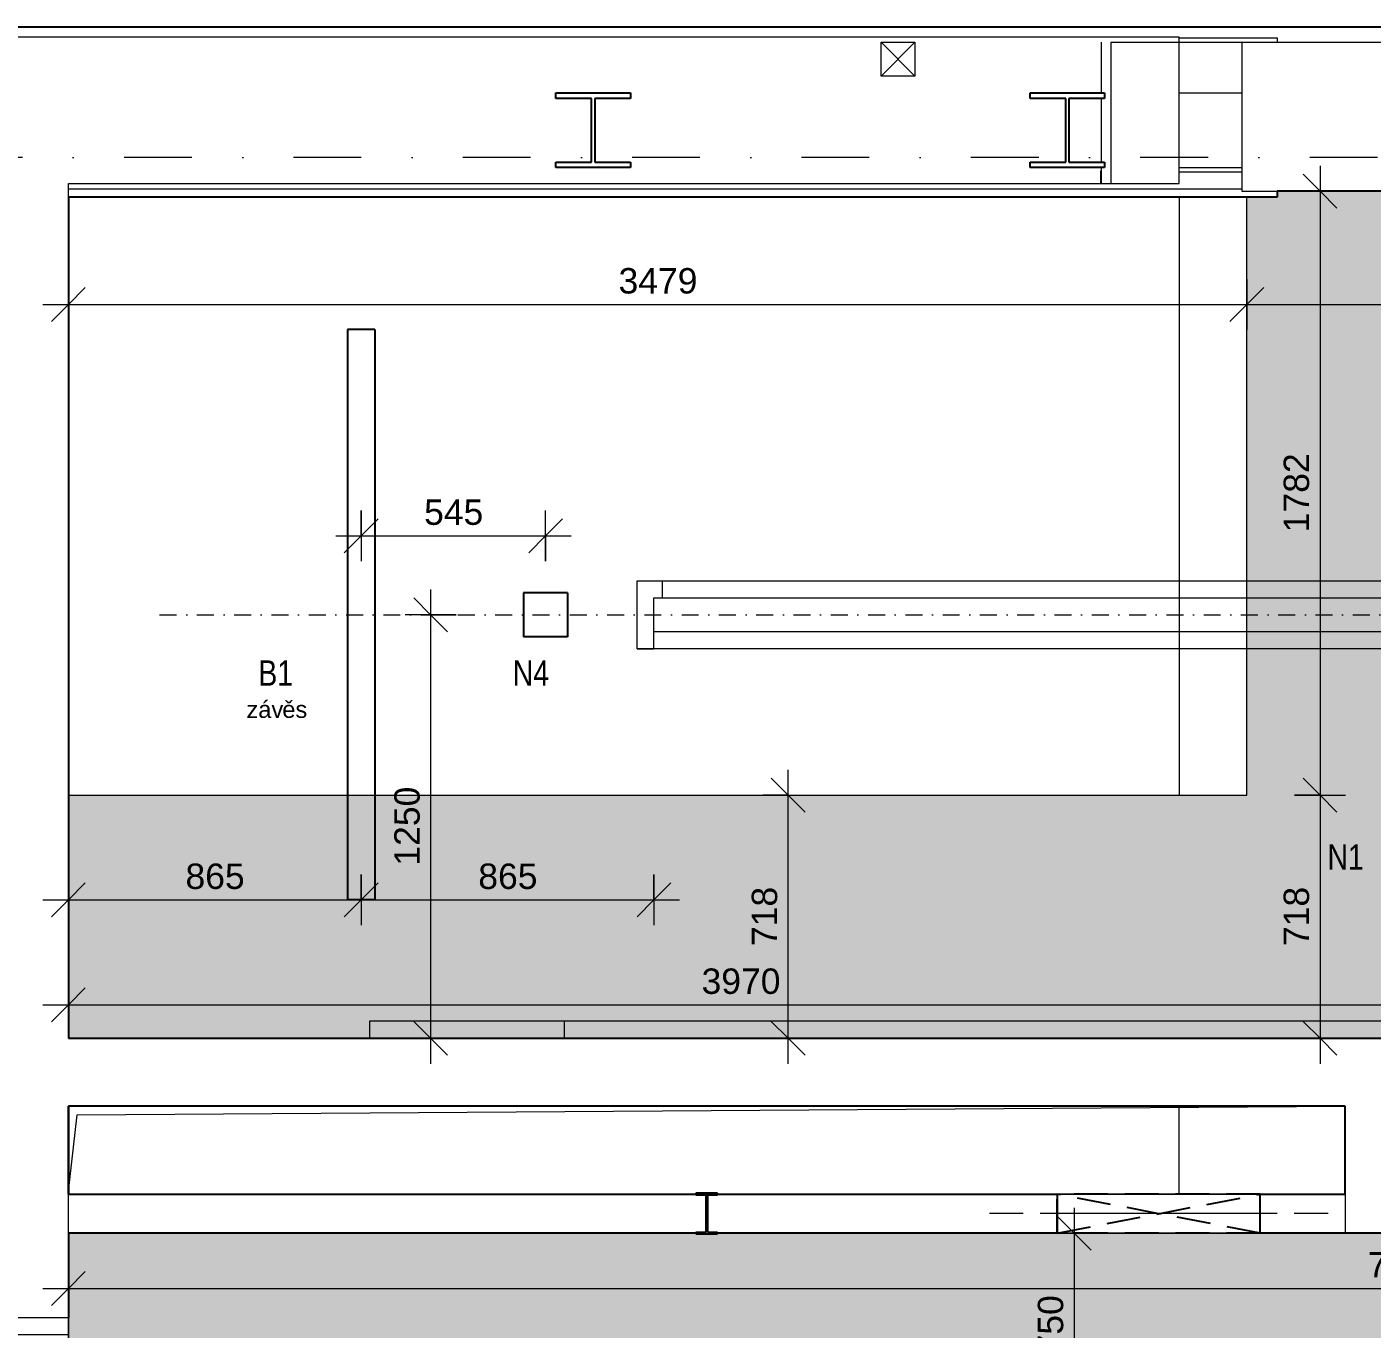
# Model space of a CAD drawing. Header units: millimetres. Extents: x -2236 to 45464, y -3604 to 14792.
# Drawn here: x 10818 to 14790, y 8192 to 12035 of the extents above; entities that cross this region are included whole.
import ezdxf

# ---------------------------------------------------------------- set-up
doc = ezdxf.new("R2010")
doc.units = ezdxf.units.MM
for name, pattern in [('ABMV_DashDot_2_2mm-S0_6mm', [110, 50, -30, 0, -30]), ('HA_Dash_3mm-S1mm', [150, 100, -50]), ('HA_DashDot_10mm-S3mm', [500, 200, -150, 0, -150]), ('HA_DashDot_2_2mm-S0_6mm', [110, 50, -30, 0, -30])]:
    doc.linetypes.add(name, pattern=pattern)
for name, color, linetype, lineweight in [('-UNDERLAY_A-FLOR-HRAL-OTLN', 9, 'Continuous', 9), ('-UNDERLAY_A-GENM-____-HDLN', 9, 'HA_Dash_3mm-S1mm', 9), ('-UNDERLAY_A-GENM-____-OTLN', 9, 'Continuous', 9), ('-UNDERLAY_E-LITE-EQPM-OTLN', 9, 'Continuous', 9), ('A-____-____-DIMS', 9, 'Continuous', 5), ('A-____-____-DIMS-50', 9, 'Continuous', 5), ('A-CLNG-____-OTLN', 9, 'Continuous', 9), ('A-CLNG-____-PATT', 9, 'Continuous', 9), ('A-DETL-____-OTLN', 9, 'Continuous', 25), ('A-DETL-GENF-OTLN', 9, 'Continuous', 9), ('A-DOOR-____-MCUT', 9, 'HA_DashDot_2_2mm-S0_6mm', 9), ('A-DOOR-____-OTLN', 9, 'Continuous', 9), ('A-DOOR-FRAM-OTLN', 9, 'Continuous', 9), ('A-FLOR-____-OTLN', 9, 'Continuous', 9), ('A-GENM-____-HDLN', 9, 'HA_Dash_3mm-S1mm', 9), ('A-GENM-____-MCUT', 9, 'Continuous', 25), ('A-GENM-____-OTLN', 9, 'Continuous', 9), ('A-ROOF-____-OTLN', 9, 'Continuous', 9), ('A-WALL-____-MCUT', 9, 'Continuous', 9), ('A-WALL-____-OTLN', 9, 'Continuous', 9), ('E-LITE-EQPM-IDEN', 9, 'Continuous', 9), ('E-LITE-EQPM-OTLN', 9, 'Continuous', 9), ('G-____-____-TEXT', 9, 'Continuous', 5), ('I-WALL-____-MCUT', 9, 'Continuous', 25), ('I-WALL-____-OTLN', 9, 'Continuous', 9), ('M-HVAC-DUCT-OTLN', 9, 'Continuous', 9), ('S-COLS-____-MCUT', 9, 'Continuous', 25), ('S-COLS-____-OTLN', 9, 'Continuous', 9), ('S-GRID-____-OTLN', 9, 'Continuous', 5)]:
    doc.layers.add(name, color=color, linetype=linetype, lineweight=lineweight)
doc.styles.add('Arial_1', font='arial.ttf', dxfattribs={"height": 75})
doc.styles.add('Arial_2', font='arial.ttf', dxfattribs={"width": 0.8, "height": 75})
doc.styles.add('Arial_3', font='arial.ttf', dxfattribs={"height": 50})
doc.dimstyles.new('Inner_Dimensions', dxfattribs={"dimscale": 304.8, "dimtxt": 76.519455, "dimasz": 0.328084, "dimexe": 0.246063, "dimexo": 0.0625, "dimgap": 0.032808, "dimtad": 1, "dimdec": 0, "dimzin": 0, "dimdsep": 46, "dimtxsty": 'Arial_1', "dimblk1": 'OBLIQUE', "dimblk2": 'OBLIQUE', "dimsah": 1, "dimcen": 0.09, "dimdle": 0.246063, "dimazin": 0, "dimtfac": 1, "dimtdec": 4, "dimtix": 1, "dimtmove": 2, "dimatfit": 3, "dimfxl": 0.246063, "dimfxlon": 1, "dimtvp": 1, "dimtolj": 1, "dimtzin": 0, "dimlwd": 9, "dimlwe": 9, "dimarcsym": 2})
doc.dimstyles.new('Inner_Dimensions_1', dxfattribs={"dimscale": 304.8, "dimtxt": 76.519455, "dimasz": 0.328084, "dimexe": 0.246063, "dimexo": 0.0625, "dimgap": 0.032808, "dimtad": 1, "dimdec": 0, "dimzin": 0, "dimdsep": 46, "dimtxsty": 'Arial_1', "dimblk1": 'OBLIQUE', "dimblk2": 'OBLIQUE', "dimsah": 1, "dimcen": 0.09, "dimdle": 0.246063, "dimazin": 0, "dimtfac": 1, "dimtdec": 4, "dimtix": 1, "dimtmove": 0, "dimatfit": 3, "dimfxl": 0.246063, "dimfxlon": 1, "dimtvp": 1, "dimtolj": 1, "dimtzin": 0, "dimlwd": 9, "dimlwe": 9, "dimarcsym": 2})

# ---------------------------------------------------------------- blocks, each defined once
blk = doc.blocks.new('BD Libus_IFC_ifc-1-DSP_3NP-A')
at = {"layer": 'A-GENM-____-MCUT', "color": 7}
for p, q in [((12380.1, 11824), (12380.1, 11840)), ((12380.1, 11840), (12600.1, 11840)), ((12600.1, 11840), (12600.1, 11824)), ((13780.1, 11824), (13780.1, 11840)), ((13780.1, 11840), (14000.1, 11840)), ((14000.1, 11840), (14000.1, 11824)), ((12485.3, 11824), (12380.1, 11824)), ((12485.3, 11636), (12485.3, 11824)), ((12600.1, 11824), (12494.8, 11824)), ((12494.8, 11824), (12494.8, 11636)), ((13885.3, 11824), (13780.1, 11824)), ((13885.3, 11636), (13885.3, 11824)), ((14000.1, 11824), (13894.8, 11824)), ((13894.8, 11824), (13894.8, 11636)), ((12380.1, 11620), (12380.1, 11636)), ((12380.1, 11636), (12485.3, 11636)), ((12600.1, 11620), (12380.1, 11620)), ((12494.8, 11636), (12600.1, 11636)), ((12600.1, 11636), (12600.1, 11620)), ((13780.1, 11620), (13780.1, 11636)), ((13780.1, 11636), (13885.3, 11636)), ((14000.1, 11620), (13780.1, 11620)), ((13894.8, 11636), (14000.1, 11636)), ((14000.1, 11636), (14000.1, 11620))]:
    blk.add_line(p, q, dxfattribs=at)
blk = doc.blocks.new('Top Rail Type - Top Rail_Internal_-1382153-DSP_3NP-A')
at = {"layer": '-UNDERLAY_A-FLOR-HRAL-OTLN'}
for p, q in [((14960.4, 11550), (14910.4, 11550)), ((14910.4, 11550), (14910.4, 10324.6)), ((14960.4, 11550), (14960.4, 10324.6)), ((12619.6, 10400.4), (12694.6, 10400.4)), ((12619.6, 10275.4), (12619.6, 10400.4)), ((12694.6, 10350.4), (12694.6, 10400.4)), ((12694.6, 10400.4), (14910, 10400.4)), ((14910, 10350.4), (14910, 10400.4)), ((12669.6, 10350.4), (12694.6, 10350.4)), ((12669.6, 10275.4), (12669.6, 10350.4)), ((12694.6, 10350.4), (14910, 10350.4)), ((14910.4, 10324.6), (14910.4, 10249.6)), ((14960.4, 10324.6), (14960.4, 10199.6)), ((12619.6, 10199.6), (12619.6, 10275.4)), ((12669.6, 10199.6), (12669.6, 10275.4)), ((14885.4, 10249.6), (12669.6, 10249.6)), ((14885.4, 10249.6), (14885.4, 10199.6)), ((14910.4, 10249.6), (14885.4, 10249.6)), ((12619.6, 10199.6), (12669.6, 10199.6)), ((12669.6, 10199.6), (12619.6, 10199.6)), ((14885.4, 10199.6), (12669.6, 10199.6)), ((14960.4, 10199.6), (14885.4, 10199.6))]:
    blk.add_line(p, q, dxfattribs=at)
blk = doc.blocks.new('HA_LF_N4 - svitidlo 130x130-1943275-DSP_3NP-A')
at = {"layer": '-UNDERLAY_E-LITE-EQPM-OTLN', "color": 41, "lineweight": 25}
for p, q in [((65, 65), (-65, 65)), ((-65, 65), (-65, -65)), ((65, 65), (65, -65)), ((65, -65), (-65, -65))]:
    blk.add_line(p, q, dxfattribs=at)
blk = doc.blocks.new('HA_GM_Opening_Rectangle_WallBased - Default-2177219-DSP_3NP-A')
at = {"layer": 'A-GENM-____-MCUT', "linetype": 'HA_Dash_3mm-S1mm'}
for p, q in [((425, 57.5), (-175, -57.5)), ((-175, 57.5), (425, -57.5)), ((-175, 57.5), (-175, -57.5)), ((-175, 57.5), (425, 57.5)), ((425, 57.5), (425, -57.5)), ((-175, -57.5), (425, -57.5))]:
    blk.add_line(p, q, dxfattribs=at)
blk = doc.blocks.new('TB_Porotherm KP11_5_1000mm - TB_Porotherm KP11_5_1000mm-1965691-DSP_3NP-A')
at = {"layer": '-UNDERLAY_A-GENM-____-HDLN'}
for p, q in [((-500, 57.5), (500, 57.5)), ((-500, 0), (500, 0)), ((500, -57.5), (-500, -57.5))]:
    blk.add_line(p, q, dxfattribs=at)
blk = doc.blocks.new('Top Rail Type - Top Rail_Internal_-2185086-DSP_3NP-A')
at = {"layer": '-UNDERLAY_A-FLOR-HRAL-OTLN'}
for p, q in [((11830, 9100.4), (11830, 9050.4)), ((12404.3, 9100.4), (11830, 9100.4)), ((12404.3, 9100.4), (12404.3, 9050.4)), ((14910, 9100.4), (12404.3, 9100.4)), ((14910, 9050.4), (14910, 9100.4)), ((12404.3, 9050.4), (11830, 9050.4)), ((14910, 9050.4), (12404.3, 9050.4))]:
    blk.add_line(p, q, dxfattribs=at)
blk = doc.blocks.new('HA_DR_Single_Swing_Solid - In_BJ_900x2100_Vstupni-2215769-DSP_3NP-A')
at = {"layer": 'A-DOOR-____-MCUT'}
for p, q in [((-450, 125), (450, 125)), ((-450, -125), (450, -125))]:
    blk.add_line(p, q, dxfattribs=at)
at = {"layer": 'A-DOOR-____-OTLN'}
for p, q in [((-500, 125), (500, 125)), ((-500, -125), (500, -125))]:
    blk.add_line(p, q, dxfattribs=at)
at = {"layer": 'A-DOOR-____-OTLN', "lineweight": 5}
blk.add_line((450, -1025), (450, -125), dxfattribs=at)
blk.add_arc((450, -125), 900, 180, 270, dxfattribs=at)
at = {"layer": 'A-DOOR-FRAM-OTLN'}
for p, q in [((-450, 125), (-500, 125)), ((-500, 125), (-500, -125)), ((450, 125), (-450, 125)), ((-450, 125), (-450, -125)), ((450, -125), (450, 125)), ((450, 125), (500, 125)), ((500, 125), (500, -125)), ((-500, -125), (-450, -125)), ((-450, -125), (450, -125)), ((500, -125), (450, -125))]:
    blk.add_line(p, q, dxfattribs=at)
blk = doc.blocks.new('HA_GM_Shaft_Rectangle - Default-2065159-DSP_3NP-A')
at = {"layer": 'A-DETL-GENF-OTLN'}
for p, q in [((26, -26), (3770.3, 0)), ((0, -260), (26, -26))]:
    blk.add_line(p, q, dxfattribs=at)
at = {"layer": 'A-GENM-____-OTLN'}
for p, q in [((0, -260), (0, 0)), ((0, 0), (3770.3, 0)), ((3770.3, 0), (3770.3, -260)), ((3770.3, -260), (0, -260))]:
    blk.add_line(p, q, dxfattribs=at)
blk = doc.blocks.new('HA_LF_GenericSymbol_Linear - svitidlo 1683x80-1866155-DSP_3NP-A')
at = {"layer": 'E-LITE-EQPM-OTLN', "color": 11, "lineweight": 25}
for p, q in [((40, 841.5), (-40, 841.5)), ((-40, 841.5), (-40, -841.5)), ((40, 841.5), (40, -841.5)), ((40, -841.5), (-40, -841.5))]:
    blk.add_line(p, q, dxfattribs=at)
blk = doc.blocks.new('HA_sCO_I_Parallel - IPE 120-1930097-DSP_3NP-A')
at = {"layer": 'S-COLS-____-MCUT'}
for p, q in [((32, 60), (-32, 60)), ((-32, 60), (-32, 55.6)), ((-32, 55.6), (-3.15, 55.6)), ((-3.15, 55.6), (-3.15, -55.6)), ((3.15, 55.6), (32, 55.6)), ((3.15, -55.6), (3.15, 55.6)), ((32, 55.6), (32, 60)), ((-32, -55.6), (-32, -60)), ((-3.15, -55.6), (-32, -55.6)), ((-32, -60), (32, -60)), ((32, -55.6), (3.15, -55.6)), ((32, -60), (32, -55.6))]:
    blk.add_line(p, q, dxfattribs=at)
blk = doc.blocks.new('TB_Porotherm KP11_5_1000mm - TB_Porotherm KP11_5_1000mm-V6-DSP_3NP-A')
at = {"layer": 'A-GENM-____-HDLN'}
for p, q in [((-300, 57.5), (300, 57.5)), ((-300, 0), (300, 0)), ((300, -57.5), (-300, -57.5))]:
    blk.add_line(p, q, dxfattribs=at)
blk = doc.blocks.new('HA_GM_Opening_Rectangle_WallBased - Default-2177365-DSP_3NP-A')
at = {"layer": 'A-GENM-____-MCUT', "linetype": 'HA_Dash_3mm-S1mm'}
for p, q in [((425, 57.5), (-175, -57.5)), ((-175, 57.5), (425, -57.5)), ((-175, 57.5), (-175, -57.5)), ((-175, 57.5), (425, 57.5)), ((425, 57.5), (425, -57.5)), ((-175, -57.5), (425, -57.5))]:
    blk.add_line(p, q, dxfattribs=at)
blk = doc.blocks.new('HA_GM_Opening_Circle_WallBased - Default-2230000-DSP_3NP-A')
at = {"layer": 'A-GENM-____-MCUT', "linetype": 'HA_Dash_3mm-S1mm'}
for p, q in [((70, -330), (70, -330.7)), ((70.1, -330), (70, -330.7)), ((70, -330.7), (107.4, -330.7))]:
    blk.add_line(p, q, dxfattribs=at)
blk = doc.blocks.new('DIMBLOCK83-DSP_3NP-A')
at = {"layer": 'A-____-____-DIMS-50', "lineweight": 9}
for p, q in [((12010.1, 10375), (12010.1, 8975)), ((12010.1, 10300), (11960.1, 10350)), ((12085.1, 10300), (11935.1, 10300)), ((12010.1, 10300), (12060.1, 10250)), ((12010.1, 10300), (12085.1, 10300)), ((12010.1, 9050), (11960.1, 9100)), ((12085.1, 9050), (11935.1, 9050)), ((12010.1, 9050), (12060.1, 9000)), ((12010.1, 9050), (12085.1, 9050))]:
    blk.add_line(p, q, dxfattribs=at)
at = {"layer": 'A-____-____-DIMS-50', "color": 0, "lineweight": 9, "insert": (11902.8, 9559.6), "char_height": 75, "width": 276.883, "attachment_point": 1, "rotation": 90, "line_spacing_factor": 0.941778, "style": 'Arial_1'}
blk.add_mtext('1250', dxfattribs=at)
blk = doc.blocks.new('_Oblique')
at = {"color": 0, "linetype": 'ByBlock', "lineweight": -2}
blk.add_line((-0.5, -0.5), (0.5, 0.5), dxfattribs=at)
blk = doc.blocks.new('DIMBLOCK89-DSP_3NP-A')
at = {"layer": 'A-____-____-DIMS-50', "lineweight": 9}
for p, q in [((13910.3, 8550), (13910.3, 7725)), ((13910.3, 8475), (13860.3, 8525)), ((13985.3, 8475), (13835.3, 8475)), ((13910.3, 8475), (13960.3, 8425)), ((13910.3, 8475), (13985.3, 8475)), ((13910.3, 7725), (13860.3, 7775)), ((13835.3, 7725), (13985.3, 7725)), ((13910.3, 7725), (13835.3, 7725)), ((13910.3, 7725), (13960.3, 7675))]:
    blk.add_line(p, q, dxfattribs=at)
at = {"layer": 'A-____-____-DIMS-50', "color": 0, "lineweight": 9, "insert": (13802.9, 8117), "char_height": 75, "width": 207.662, "attachment_point": 1, "rotation": 90, "line_spacing_factor": 0.941778, "style": 'Arial_1'}
blk.add_mtext('750', dxfattribs=at)
blk = doc.blocks.new('DIMBLOCK93-DSP_3NP-A')
at = {"layer": 'A-____-____-DIMS-50', "lineweight": 9}
for p, q in [((10940.5, 9533.5), (10940.5, 9383.5)), ((10940.5, 9458.5), (10940.5, 9533.5)), ((11805, 9533.5), (11805, 9383.5)), ((11805, 9458.5), (11805, 9533.5)), ((10940.5, 9458.5), (10990.5, 9508.5)), ((11805, 9458.5), (11855, 9508.5)), ((10865.5, 9458.5), (11805, 9458.5)), ((10940.5, 9458.5), (10890.5, 9408.5)), ((11805, 9458.5), (11755, 9408.5))]:
    blk.add_line(p, q, dxfattribs=at)
at = {"layer": 'A-____-____-DIMS-50', "color": 0, "lineweight": 9, "insert": (11286.2, 9565.8), "char_height": 75, "width": 207.662, "attachment_point": 1, "line_spacing_factor": 0.941778, "style": 'Arial_1'}
blk.add_mtext('865', dxfattribs=at)
blk = doc.blocks.new('DIMBLOCK94-DSP_3NP-A')
at = {"layer": 'A-____-____-DIMS-50', "lineweight": 9}
for p, q in [((11805, 9533.5), (11805, 9383.5)), ((11805, 9458.5), (11805, 9533.5)), ((12669.6, 9533.5), (12669.6, 9383.5)), ((12669.6, 9458.5), (12669.6, 9533.5)), ((11805, 9458.5), (11855, 9508.5)), ((12669.6, 9458.5), (12719.6, 9508.5)), ((11805, 9458.5), (11755, 9408.5)), ((11805, 9458.5), (12744.6, 9458.5)), ((12669.6, 9458.5), (12619.6, 9408.5))]:
    blk.add_line(p, q, dxfattribs=at)
at = {"layer": 'A-____-____-DIMS-50', "color": 0, "lineweight": 9, "insert": (12150.8, 9565.8), "char_height": 75, "width": 207.662, "attachment_point": 1, "line_spacing_factor": 0.941778, "style": 'Arial_1'}
blk.add_mtext('865', dxfattribs=at)
blk = doc.blocks.new('DIMBLOCK136-DSP_3NP-A')
at = {"layer": 'A-____-____-DIMS-50', "lineweight": 9}
for p, q in [((10940.5, 8386.7), (10940.5, 8236.7)), ((10940.5, 8311.7), (10940.5, 8386.7)), ((18845, 8386.7), (18845, 8236.7)), ((18845, 8311.7), (18845, 8386.7)), ((10940.5, 8311.7), (10990.5, 8361.7)), ((18845, 8311.7), (18895, 8361.7)), ((10865.5, 8311.7), (18920, 8311.7)), ((10940.5, 8311.7), (10890.5, 8261.7)), ((18845, 8311.7), (18795, 8261.7))]:
    blk.add_line(p, q, dxfattribs=at)
at = {"layer": 'A-____-____-DIMS-50', "color": 0, "lineweight": 9, "insert": (14777.4, 8419.1), "char_height": 75, "width": 276.883, "attachment_point": 1, "line_spacing_factor": 0.941778, "style": 'Arial_1'}
blk.add_mtext('7905', dxfattribs=at)
blk = doc.blocks.new('DIMBLOCK139-DSP_3NP-A')
at = {"layer": 'A-____-____-DIMS-50', "lineweight": 9}
for p, q in [((10940.5, 11290.9), (10940.5, 11140.9)), ((10940.5, 11215.9), (10940.5, 11290.9)), ((14420, 11290.9), (14420, 11140.9)), ((14420, 11215.9), (14420, 11290.9)), ((10940.5, 11215.9), (10990.5, 11265.9)), ((14420, 11215.9), (14470, 11265.9)), ((10865.5, 11215.9), (14420, 11215.9)), ((10940.5, 11215.9), (10890.5, 11165.9)), ((14420, 11215.9), (14370, 11165.9))]:
    blk.add_line(p, q, dxfattribs=at)
at = {"layer": 'A-____-____-DIMS-50', "color": 0, "lineweight": 9, "insert": (12564.9, 11323.2), "char_height": 75, "width": 276.883, "attachment_point": 1, "line_spacing_factor": 0.941778, "style": 'Arial_1'}
blk.add_mtext('3479', dxfattribs=at)
blk = doc.blocks.new('DIMBLOCK140-DSP_3NP-A')
at = {"layer": 'A-____-____-DIMS-50', "lineweight": 9}
for p, q in [((14420, 11290.9), (14420, 11140.9)), ((14420, 11215.9), (14420, 11290.9)), ((16710, 11290.9), (16710, 11140.9)), ((16710, 11215.9), (16710, 11290.9)), ((14420, 11215.9), (14470, 11265.9)), ((16710, 11215.9), (16760, 11265.9)), ((14420, 11215.9), (14370, 11165.9)), ((14420, 11215.9), (16785, 11215.9)), ((16710, 11215.9), (16660, 11165.9))]:
    blk.add_line(p, q, dxfattribs=at)
at = {"layer": 'A-____-____-DIMS-50', "color": 0, "lineweight": 9, "insert": (15449.6, 11323.2), "char_height": 75, "width": 276.883, "attachment_point": 1, "line_spacing_factor": 0.941778, "style": 'Arial_1'}
blk.add_mtext('2290', dxfattribs=at)
blk = doc.blocks.new('DIMBLOCK141-DSP_3NP-A')
at = {"layer": 'A-____-____-DIMS-50', "lineweight": 9}
for p, q in [((14636.2, 11550), (14586.2, 11600)), ((14636.2, 11625), (14636.2, 9767.8)), ((14711.2, 11550), (14561.2, 11550)), ((14636.2, 11550), (14686.2, 11500)), ((14636.2, 11550), (14711.2, 11550)), ((14636.2, 9767.8), (14586.2, 9817.8)), ((14561.2, 9767.8), (14711.2, 9767.8)), ((14636.2, 9767.8), (14561.2, 9767.8)), ((14636.2, 9767.8), (14686.2, 9717.8))]:
    blk.add_line(p, q, dxfattribs=at)
at = {"layer": 'A-____-____-DIMS-50', "color": 0, "lineweight": 9, "insert": (14528.8, 10543.5), "char_height": 75, "width": 276.883, "attachment_point": 1, "rotation": 90, "line_spacing_factor": 0.941778, "style": 'Arial_1'}
blk.add_mtext('1782', dxfattribs=at)
blk = doc.blocks.new('DIMBLOCK142-DSP_3NP-A')
at = {"layer": 'A-____-____-DIMS-50', "lineweight": 9}
for p, q in [((14636.2, 9767.8), (14586.2, 9817.8)), ((14561.2, 9767.8), (14711.2, 9767.8)), ((14636.2, 9767.8), (14561.2, 9767.8)), ((14636.2, 9767.8), (14636.2, 8975)), ((14636.2, 9767.8), (14686.2, 9717.8)), ((14636.2, 9050), (14586.2, 9100)), ((14711.2, 9050), (14561.2, 9050)), ((14636.2, 9050), (14686.2, 9000)), ((14636.2, 9050), (14711.2, 9050))]:
    blk.add_line(p, q, dxfattribs=at)
at = {"layer": 'A-____-____-DIMS-50', "color": 0, "lineweight": 9, "insert": (14528.8, 9322.3), "char_height": 75, "width": 207.662, "attachment_point": 1, "rotation": 90, "line_spacing_factor": 0.941778, "style": 'Arial_1'}
blk.add_mtext('718', dxfattribs=at)
blk = doc.blocks.new('DIMBLOCK154-DSP_3NP-A')
at = {"layer": 'A-____-____-DIMS-50', "lineweight": 9}
for p, q in [((11805, 10608.1), (11805, 10458.1)), ((11805, 10533.1), (11805, 10608.1)), ((12349.6, 10458.1), (12349.6, 10608.1)), ((11805, 10533.1), (11855, 10583.1)), ((12349.6, 10533.1), (12399.6, 10583.1)), ((11730, 10533.1), (12424.6, 10533.1)), ((11805, 10533.1), (11755, 10483.1)), ((12349.6, 10533.1), (12299.6, 10483.1)), ((12349.6, 10533.1), (12349.6, 10458.1))]:
    blk.add_line(p, q, dxfattribs=at)
at = {"layer": 'A-____-____-DIMS-50', "color": 0, "lineweight": 9, "insert": (11990.8, 10640.4), "char_height": 75, "width": 207.662, "attachment_point": 1, "line_spacing_factor": 0.941778, "style": 'Arial_1'}
blk.add_mtext('545', dxfattribs=at)
blk = doc.blocks.new('DIMBLOCK158-DSP_3NP-A')
at = {"layer": 'A-____-____-DIMS-50', "lineweight": 9}
for p, q in [((13065.7, 9767.8), (13015.7, 9817.8)), ((13065.7, 8975), (13065.7, 9842.8)), ((12990.7, 9767.8), (13140.7, 9767.8)), ((13065.7, 9767.8), (12990.7, 9767.8)), ((13065.7, 9767.8), (13115.7, 9717.8)), ((13065.7, 9050), (13015.7, 9100)), ((12990.7, 9050), (13140.7, 9050)), ((13065.7, 9050), (12990.7, 9050)), ((13065.7, 9050), (13115.7, 9000))]:
    blk.add_line(p, q, dxfattribs=at)
at = {"layer": 'A-____-____-DIMS-50', "color": 0, "lineweight": 9, "insert": (12958.3, 9322.3), "char_height": 75, "width": 207.662, "attachment_point": 1, "rotation": 90, "line_spacing_factor": 0.941778, "style": 'Arial_1'}
blk.add_mtext('718', dxfattribs=at)
blk = doc.blocks.new('DIMBLOCK159-DSP_3NP-A')
at = {"layer": 'A-____-____-DIMS-50', "lineweight": 9}
for p, q in [((10940.5, 9223.7), (10940.5, 9073.7)), ((10940.5, 9148.7), (10940.5, 9223.7)), ((14910.5, 9073.7), (14910.5, 9223.7)), ((10940.5, 9148.7), (10990.5, 9198.7)), ((14910.5, 9148.7), (14960.5, 9198.7)), ((10865.5, 9148.7), (14985.5, 9148.7)), ((10940.5, 9148.7), (10890.5, 9098.7)), ((14910.5, 9148.7), (14860.5, 9098.7)), ((14910.5, 9148.7), (14910.5, 9073.7))]:
    blk.add_line(p, q, dxfattribs=at)
at = {"layer": 'A-____-____-DIMS-50', "color": 0, "lineweight": 9, "insert": (12810.1, 9256.1), "char_height": 75, "width": 276.883, "attachment_point": 1, "line_spacing_factor": 0.941778, "style": 'Arial_1'}
blk.add_mtext('3970', dxfattribs=at)

msp = doc.modelspace()

# ---------------------------------------------------------------- hatches: boundary and pattern name
at = {"layer": 'A-CLNG-____-PATT', "lineweight": 5}
h = msp.add_hatch(color=256, dxfattribs=at)
h.paths.add_polyline_path([(10940.5, 6975), (18845, 6975), (18845, 8475), (16710, 8475), (16710, 11550), (14510, 11550), (14510, 11532.6), (14420, 11532.6), (14420, 9767.8), (10940.5, 9767.8), (10940.5, 9050), (14910.5, 9050), (14910.5, 8475), (12857.5, 8475), (12857.5, 8472.5), (12793.5, 8472.5), (12793.5, 8475), (10940.5, 8475), (10940.5, 7225)])
h.paths.add_polyline_path([(15257.5, 7882.5), (15257.5, 9037.5), (16112.5, 9037.5), (16112.5, 7882.5), (15347.7, 7882.5)])

# ---------------------------------------------------------------- linework, layer by layer
at = {"layer": 'A-CLNG-____-OTLN'}
for p, q in [((14420, 9767.8), (14420, 9916.7)), ((10940.5, 9767.8), (14420, 9767.8))]:
    msp.add_line(p, q, dxfattribs=at)
at = {"layer": 'A-DETL-____-OTLN', "linetype": 'ABMV_DashDot_2_2mm-S0_6mm', "lineweight": 5}
msp.add_line((11210, 10300), (16410, 10300), dxfattribs=at)
at = {"layer": 'A-FLOR-____-OTLN'}
msp.add_line((14220, 8590), (14220, 8850), dxfattribs=at)
at = {"layer": 'A-ROOF-____-OTLN'}
msp.add_line((14220, 11532.6), (14220, 9767.8), dxfattribs=at)
at = {"layer": 'A-WALL-____-MCUT', "lineweight": 25}
for p, q in [((6510, 12035), (15205, 12035)), ((14510, 11532.6), (10940.5, 11532.6)), ((14510, 11550), (14510, 11532.6)), ((15205, 11550), (14510, 11550))]:
    msp.add_line(p, q, dxfattribs=at)
at = {"layer": 'A-WALL-____-MCUT'}
for p, q in [((14220, 12002.6), (14510, 12002.6)), ((14510, 12002.6), (14510, 11990)), ((14220, 11990.1), (14405, 11990.1)), ((14405, 11990), (14405, 11550)), ((14405, 11990), (15205, 11990)), ((14220, 11840.1), (14405, 11840.1)), ((14220, 11607.6), (14405, 11607.6)), ((10940.5, 11532.6), (10940.5, 11572.6)), ((10940.5, 11557.6), (14405, 11557.6)), ((14405, 11550), (14510, 11550)), ((10940.5, 8475), (10940.5, 8590)), ((14710.5, 8590), (14710.5, 8475))]:
    msp.add_line(p, q, dxfattribs=at)
at = {"layer": 'A-WALL-____-OTLN'}
for p, q in [((14220, 12005), (6510, 12005)), ((14220, 11572.6), (14220, 12005)), ((13990, 11990), (13990, 11840)), ((14020, 11990), (14220, 11990)), ((14020, 11990), (14220, 11990)), ((14020, 11572.6), (14020, 11990)), ((13990, 11824), (13990, 11636)), ((13990, 11620), (13990, 11572.6)), ((10940.5, 11572.6), (14220, 11572.6))]:
    msp.add_line(p, q, dxfattribs=at)
at = {"layer": 'A-WALL-____-OTLN', "lineweight": 5}
msp.add_line((14220, 11620.1), (14405, 11620.1), dxfattribs=at)
at = {"layer": 'I-WALL-____-MCUT'}
for p, q in [((10940.5, 11532.6), (10940.5, 9050)), ((10940.5, 9050), (14910.5, 9050)), ((10940.5, 8850), (10940.5, 8590)), ((14710.5, 8850), (10940.5, 8850)), ((14710.5, 8590), (14710.5, 8850)), ((10940.5, 8590), (12793.5, 8590)), ((12857.5, 8590), (13860, 8590)), ((13860, 8590), (13860, 8475)), ((14460, 8590), (14710.5, 8590)), ((14460, 8475), (14460, 8590)), ((10940.5, 8475), (10940.5, 8225)), ((12793.5, 8475), (10940.5, 8475)), ((13860, 8475), (12857.5, 8475)), ((14910.5, 8475), (14460, 8475))]:
    msp.add_line(p, q, dxfattribs=at)
at = {"layer": 'I-WALL-____-OTLN'}
for p, q in [((14420, 9916.7), (14420, 11532.6)), ((14460, 8590), (13860, 8590)), ((13860, 8475), (14460, 8475))]:
    msp.add_line(p, q, dxfattribs=at)
at = {"layer": 'M-HVAC-DUCT-OTLN', "lineweight": 5}
for p, q in [((13340, 11990.1), (13440, 11890.1)), ((13340, 11890.1), (13440, 11990.1)), ((13340, 11990.1), (13440, 11990.1)), ((13340, 11890.1), (13340, 11990.1)), ((13440, 11990.1), (13440, 11890.1)), ((13440, 11890.1), (13340, 11890.1))]:
    msp.add_line(p, q, dxfattribs=at)
at = {"layer": 'S-GRID-____-OTLN', "linetype": 'HA_DashDot_10mm-S3mm', "lineweight": 9}
msp.add_line((24807.7, 11650), (-547.2, 11650), dxfattribs=at)

# ---------------------------------------------------------------- block references
at = {"layer": '-UNDERLAY_A-FLOR-HRAL-OTLN'}
for name in ['Top Rail Type - Top Rail_Internal_-1382153-DSP_3NP-A', 'Top Rail Type - Top Rail_Internal_-2185086-DSP_3NP-A']:
    msp.add_blockref(name, (0, 0), dxfattribs=at)
at = {"layer": '-UNDERLAY_A-GENM-____-OTLN', "rotation": 180}
for name, p in [('TB_Porotherm KP11_5_1000mm - TB_Porotherm KP11_5_1000mm-1965691-DSP_3NP-A', (14160, 8532.5)), ('HA_GM_Opening_Rectangle_WallBased - Default-2177219-DSP_3NP-A', (14285, 8532.5))]:
    msp.add_blockref(name, p, dxfattribs=at)
at = {"layer": '-UNDERLAY_E-LITE-EQPM-OTLN', "color": 41, "lineweight": 25}
msp.add_blockref('HA_LF_N4 - svitidlo 130x130-1943275-DSP_3NP-A', (12349.6, 10300), dxfattribs=at)
at = {"lineweight": 5}
msp.add_blockref('BD Libus_IFC_ifc-1-DSP_3NP-A', (0, 0), dxfattribs=at)
at = {"layer": 'A-DOOR-____-OTLN', "rotation": 270}
msp.add_blockref('HA_DR_Single_Swing_Solid - In_BJ_900x2100_Vstupni-2215769-DSP_3NP-A', (10815.5, 7725), dxfattribs=at)
at = {"layer": 'A-GENM-____-OTLN'}
for name, p, rotation in [('HA_GM_Opening_Circle_WallBased - Default-2230000-DSP_3NP-A', (14320, 11680), 269.9999999999998), ('TB_Porotherm KP11_5_1000mm - TB_Porotherm KP11_5_1000mm-V6-DSP_3NP-A', (14160, 8532.5), 180), ('HA_GM_Opening_Rectangle_WallBased - Default-2177365-DSP_3NP-A', (14285, 8532.5), 180)]:
    msp.add_blockref(name, p, dxfattribs=dict(at, rotation=rotation))
at = {"layer": 'A-GENM-____-OTLN', "lineweight": 5}
msp.add_blockref('HA_GM_Shaft_Rectangle - Default-2065159-DSP_3NP-A', (10940.2, 8850), dxfattribs=at)
at = {"layer": 'E-LITE-EQPM-OTLN', "color": 11, "lineweight": 25}
msp.add_blockref('HA_LF_GenericSymbol_Linear - svitidlo 1683x80-1866155-DSP_3NP-A', (11805, 10300), dxfattribs=at)
at = {"layer": 'S-COLS-____-OTLN', "rotation": 180}
msp.add_blockref('HA_sCO_I_Parallel - IPE 120-1930097-DSP_3NP-A', (12825.5, 8532.5), dxfattribs=at)

# ---------------------------------------------------------------- texts
at = {"layer": 'E-LITE-EQPM-IDEN', "lineweight": 5, "char_height": 75, "attachment_point": 1, "style": 'Arial_2'}
for s, insert, width in [('B1', (11501.4, 10165.6), 125.063), ('N4', (12252.6, 10165.6), 131.477), ('N1', (14658.3, 9622.4), 131.477)]:
    msp.add_mtext(s, dxfattribs=dict(at, insert=insert, width=width))
at = {"layer": 'G-____-____-TEXT', "color": 11, "lineweight": 9, "char_height": 50, "attachment_point": 1, "style": 'Arial_3'}
for s, insert, width in [('záv', (11466.3, 10045.6), 128.27), ('ěs', (11572.2, 10045.6), 92.194)]:
    msp.add_mtext(s, dxfattribs=dict(at, insert=insert, width=width))

# ---------------------------------------------------------------- dimensions: what is measured, and where the dimension line sits
at = {"layer": 'A-____-____-DIMS', "lineweight": 9}
for base, p1, p2, override, picture, middle in [((14636.2, 9767.8), (14711.2, 11550), (14561.2, 9767.8), {"dimpost": '<>', "dimfxl": 1788.526885}, 'DIMBLOCK141-DSP_3NP-A', (14587.9, 10658.9)), ((12010.1, 9050), (12085.1, 10300), (12085.1, 9050), {"dimpost": '<>', "dimfxl": 1250.039632}, 'DIMBLOCK83-DSP_3NP-A', (11961.8, 9675)), ((13065.7, 9767.8), (12990.7, 9050), (12990.7, 9767.8), {"dimpost": '<>', "dimfxl": 717.81394}, 'DIMBLOCK158-DSP_3NP-A', (13017.4, 9408.9)), ((14636.2, 9050), (14561.2, 9767.8), (14711.2, 9050), {"dimpost": '<>', "dimfxl": 733.319066}, 'DIMBLOCK142-DSP_3NP-A', (14587.9, 9408.9))]:
    dim = msp.add_linear_dim(base=base, p1=p1, p2=p2, angle=90, dimstyle='Inner_Dimensions_1', override=override, dxfattribs=at)
    dim.commit()
    dim.dimension.update_dxf_attribs({"geometry": picture, "text_midpoint": middle})
for base, p1, p2, override, picture, middle in [((14419.9611, 11215.8566), (10940.4945, 11290.8566), (14419.9611, 11290.8566), {"dimpost": '<>', "dimfxl": 3479.466566}, 'DIMBLOCK139-DSP_3NP-A', (12680.2278, 11264.1752)), ((16710, 11215.9), (14420, 11290.9), (16710, 11290.9), {"dimpost": '<>', "dimfxl": 2290.038943}, 'DIMBLOCK140-DSP_3NP-A', (15565, 11264.1)), ((12349.6, 10533.1), (11805, 10608.1), (12349.6, 10458.1), {"dimpost": '<>', "dimfxl": 564.848553}, 'DIMBLOCK154-DSP_3NP-A', (12077.3, 10581.2)), ((11805.0472, 9458.4547), (10940.4945, 9533.4547), (11805.0472, 9533.4547), {"dimpost": '<>', "dimfxl": 864.552755}, 'DIMBLOCK93-DSP_3NP-A', (11372.7709, 9506.7477)), ((12669.6, 9458.5), (11805, 9533.5), (12669.6, 9533.5), {"dimpost": '<>', "dimfxl": 864.552755}, 'DIMBLOCK94-DSP_3NP-A', (12237.3, 9506.7)), ((14910.5, 9148.7), (10940.5, 9223.7), (14910.5, 9073.7), {"dimpost": '<>', "dimfxl": 3972.832743}, 'DIMBLOCK159-DSP_3NP-A', (12925.5, 9197)), ((18845, 8311.743), (10940.4945, 8386.743), (18845, 8386.743), {"dimpost": '<>', "dimfxl": 7904.505509}, 'DIMBLOCK136-DSP_3NP-A', (14892.7472, 8360.036))]:
    dim = msp.add_linear_dim(base=base, p1=p1, p2=p2, dimstyle='Inner_Dimensions_1', override=override, dxfattribs=at)
    dim.commit()
    dim.dimension.update_dxf_attribs({"geometry": picture, "text_midpoint": middle})
dim = msp.add_linear_dim(base=(13910.3, 7725), p1=(13985.3, 8475), p2=(13835.3, 7725), angle=90, dimstyle='Inner_Dimensions', override={"dimpost": '<>', "dimfxl": 764.852927}, dxfattribs=at)
dim.commit()
dim.dimension.update_dxf_attribs({"geometry": 'DIMBLOCK89-DSP_3NP-A', "text_midpoint": (13852.9, 8220.8), "dimtype": 160, "text_rotation": 90})

doc.saveas('drawing.dxf')
